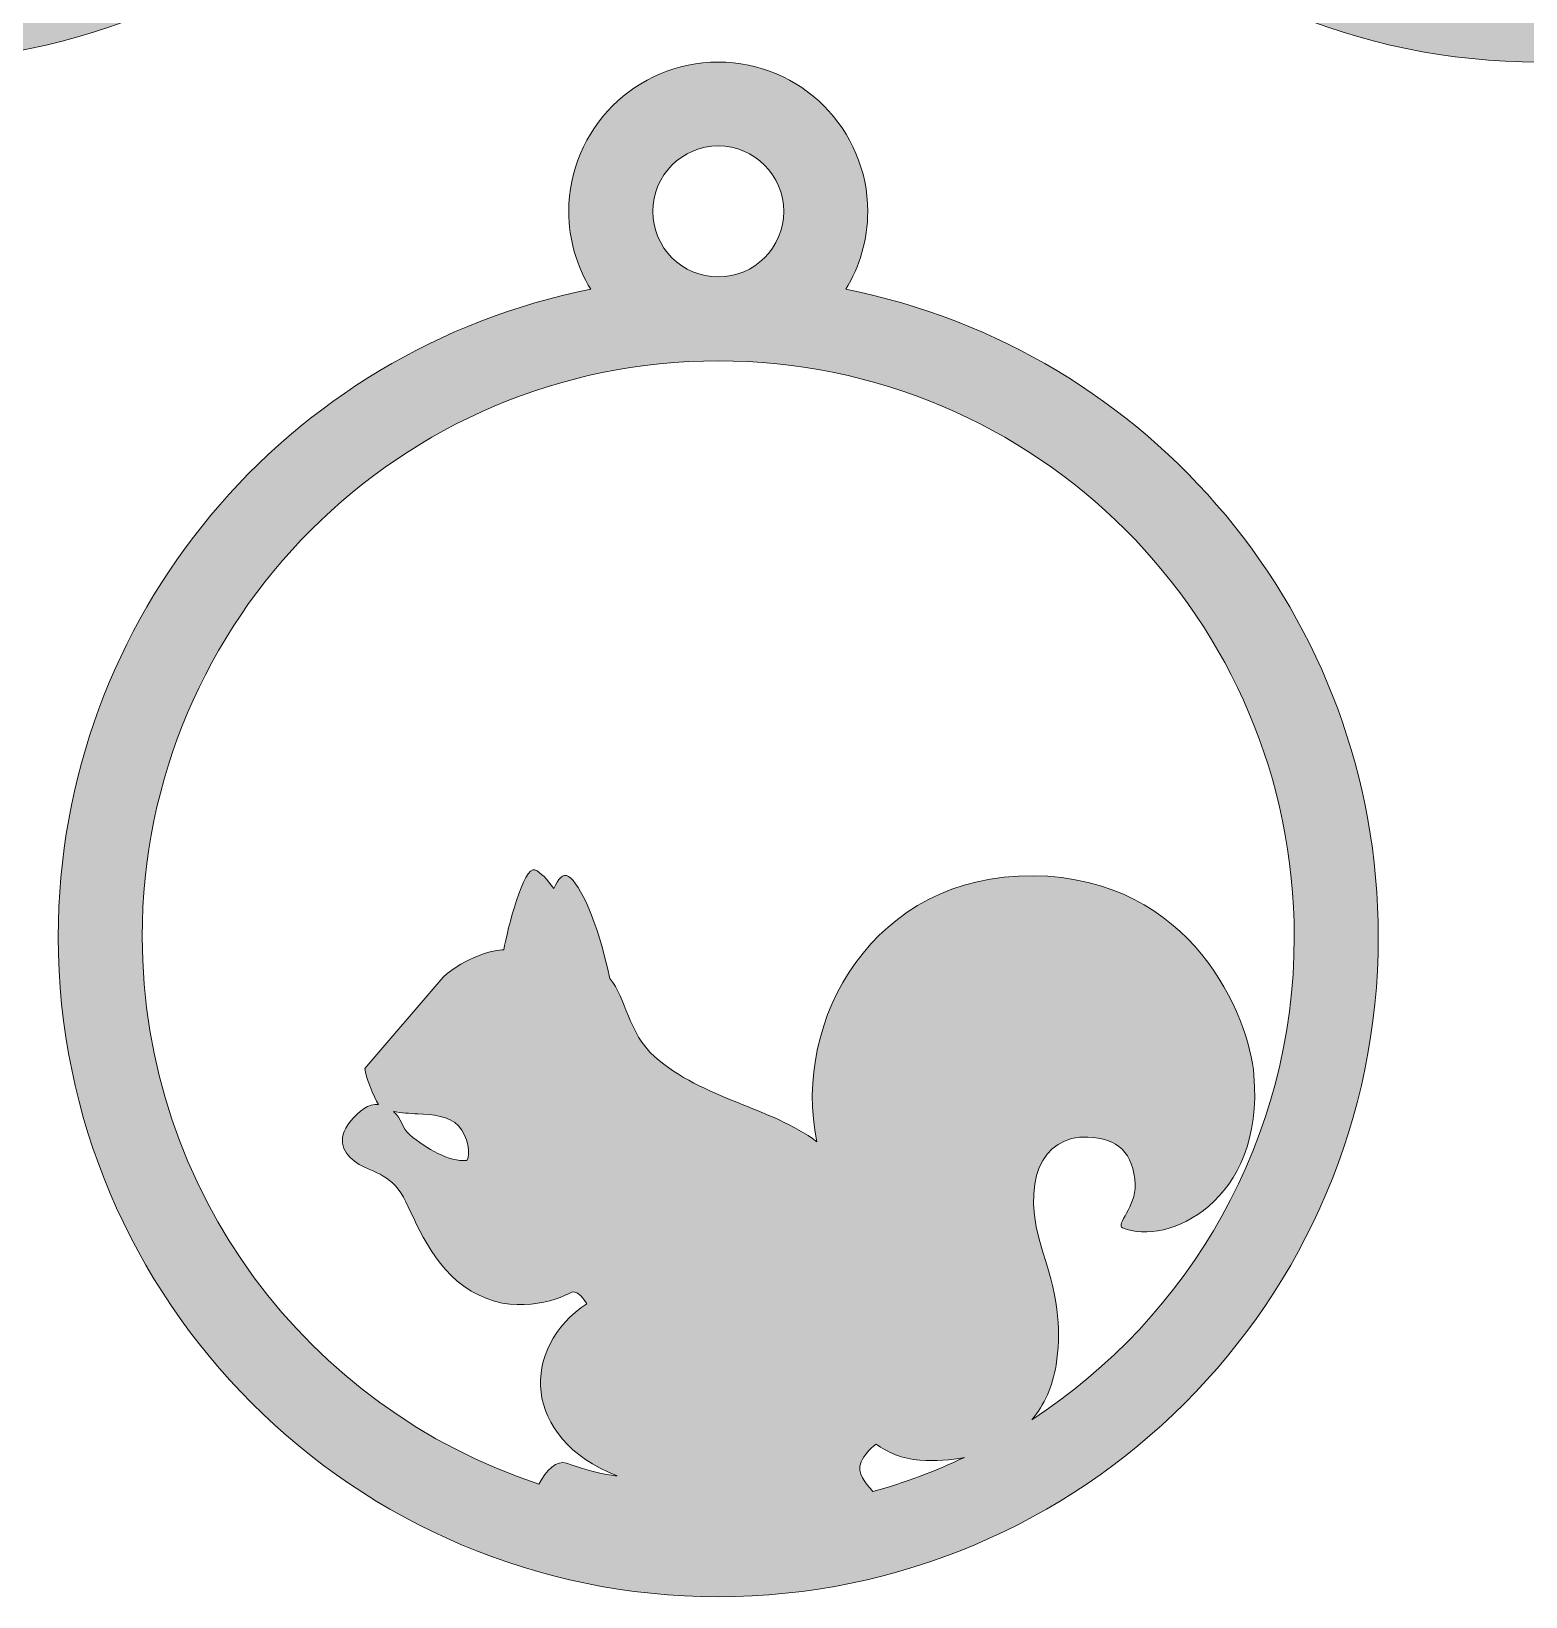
# Model space of a CAD drawing. Header units: inches. Extents: x -1104 to 5451, y -3757 to -136.
# Drawn here: x 4561.2 to 5006.1, y -1695.9 to -1229.8 of the extents above; entities that cross this region are included whole.
import ezdxf

# ---------------------------------------------------------------- set-up
doc = ezdxf.new("R2010")
doc.units = ezdxf.units.IN
doc.header["$MEASUREMENT"] = 0
doc.layers.add('Layer 1', color=7, linetype='Continuous')

# ---------------------------------------------------------------- blocks, each defined once
blk = doc.blocks.new('block 5')
at = {"layer": 'Layer 1', "true_color": 0xff8330}
h = blk.add_hatch(color=30, dxfattribs=at)
h.dxf.hatch_style = 2
edge = h.paths.add_edge_path()
edge.add_spline(control_points=[(4717.77, -1042.43), (4717.77, -947.06), (4649.48, -867.36), (4559.24, -849.62), (4563.38, -842.86), (4565.77, -834.92), (4565.77, -826.43), (4565.77, -801.89), (4545.81, -781.93), (4521.27, -781.93), (4496.74, -781.93), (4476.77, -801.89), (4476.77, -826.43), (4476.77, -834.92), (4479.17, -842.86), (4483.31, -849.62), (4393.07, -867.36), (4324.77, -947.06), (4324.77, -1042.43), (4324.77, -1150.78), (4412.92, -1238.93), (4521.27, -1238.93), (4629.62, -1238.93), (4717.77, -1150.78), (4717.77, -1042.43)], knot_values=[0, 0, 0, 0, 1, 1, 1, 2, 2, 2, 3, 3, 3, 4, 4, 4, 5, 5, 5, 6, 6, 6, 7, 7, 7, 8, 8, 8, 8], degree=3, periodic=1)
edge = h.paths.add_edge_path()
edge.add_spline(control_points=[(4521.27, -806.93), (4532.03, -806.93), (4540.77, -815.67), (4540.77, -826.43), (4540.77, -837.18), (4532.03, -845.93), (4521.27, -845.93), (4510.52, -845.93), (4501.77, -837.18), (4501.77, -826.43), (4501.77, -815.67), (4510.52, -806.93), (4521.27, -806.93)], knot_values=[0, 0, 0, 0, 1, 1, 1, 2, 2, 2, 3, 3, 3, 4, 4, 4, 4], degree=3, periodic=1)
edge = h.paths.add_edge_path()
edge.add_spline(control_points=[(4615.73, -1185.5), (4612.21, -1179.76), (4605.43, -1169.6), (4601.72, -1164.1), (4596.92, -1156.99), (4590.13, -1151.68), (4588.97, -1151.85), (4587.44, -1152.07), (4605.61, -1177.18), (4614.27, -1186.46), (4610.35, -1188.99), (4606.33, -1191.38), (4602.2, -1193.59), (4593.76, -1192.04), (4584.4, -1190.4), (4583.71, -1186.44), (4581.85, -1175.65), (4576.32, -1153.37), (4575.91, -1139.3), (4575.51, -1125.23), (4585.69, -1131.56), (4595.87, -1108.59), (4606.06, -1085.63), (4575.42, -1019.2), (4570.28, -1006.95), (4564.76, -993.8), (4528.9, -999.98), (4528.1, -1014.22), (4527.35, -1027.48), (4520.72, -1100.33), (4538, -1118.57), (4555.28, -1136.8), (4562.76, -1127.43), (4567.09, -1140.82), (4571.41, -1154.22), (4573.65, -1177.06), (4575.51, -1187.85), (4576.75, -1195.05), (4548.4, -1204.65), (4549.3, -1209.88), (4549.41, -1210.5), (4549.76, -1211.02), (4550.3, -1211.46), (4540.86, -1213.07), (4531.17, -1213.93), (4521.27, -1213.93), (4513.22, -1213.93), (4505.31, -1213.36), (4497.55, -1212.28), (4498.98, -1211.73), (4499.88, -1210.95), (4500.06, -1209.88), (4500.96, -1204.65), (4472.61, -1195.05), (4473.85, -1187.85), (4475.71, -1177.06), (4477.95, -1154.22), (4482.28, -1140.82), (4486.61, -1127.43), (4494.08, -1136.8), (4511.36, -1118.57), (4528.65, -1100.33), (4522.01, -1027.48), (4521.27, -1014.22), (4520.46, -999.98), (4484.61, -993.8), (4479.09, -1006.95), (4473.95, -1019.2), (4443.31, -1085.63), (4453.49, -1108.59), (4463.67, -1131.56), (4473.85, -1125.23), (4473.45, -1139.3), (4473.05, -1153.37), (4467.51, -1175.65), (4465.65, -1186.44), (4464.83, -1191.21), (4451.39, -1192.62), (4442.17, -1194.56), (4387.31, -1165.92), (4349.77, -1108.48), (4349.77, -1042.43), (4349.77, -947.86), (4426.71, -870.93), (4521.27, -870.93), (4615.84, -870.93), (4692.77, -947.86), (4692.77, -1042.43), (4692.77, -1070.59), (4685.95, -1097.19), (4673.86, -1120.67), (4665.35, -1116.87), (4644.08, -1108.34), (4633.11, -1103.99), (4620.44, -1098.96), (4607.2, -1096.57), (4606, -1097.24), (4604.33, -1098.17), (4656.6, -1117.57), (4673.28, -1121.77), (4666.71, -1134.3), (4658.64, -1145.92), (4649.31, -1156.39), (4642.68, -1150.79), (4629.46, -1140.31), (4622.35, -1134.73), (4613.43, -1127.72), (4603.19, -1123.06), (4601.98, -1123.45), (4600.37, -1123.98), (4634.3, -1149.28), (4648.23, -1157.61), (4638.62, -1168.2), (4627.69, -1177.57), (4615.73, -1185.5)], knot_values=[0, 0, 0, 0, 1, 1, 1, 2, 2, 2, 3, 3, 3, 4, 4, 4, 5, 5, 5, 6, 6, 6, 7, 7, 7, 8, 8, 8, 9, 9, 9, 10, 10, 10, 11, 11, 11, 12, 12, 12, 13, 13, 13, 14, 14, 14, 15, 15, 15, 16, 16, 16, 17, 17, 17, 18, 18, 18, 19, 19, 19, 20, 20, 20, 21, 21, 21, 22, 22, 22, 23, 23, 23, 24, 24, 24, 25, 25, 25, 26, 26, 26, 27, 27, 27, 28, 28, 28, 29, 29, 29, 30, 30, 30, 31, 31, 31, 32, 32, 32, 33, 33, 33, 34, 34, 34, 35, 35, 35, 36, 36, 36, 37, 37, 37, 38, 38, 38, 38], degree=3, periodic=1)
h = blk.add_hatch(color=30, dxfattribs=at)
h.dxf.hatch_style = 2
edge = h.paths.add_edge_path()
edge.add_spline(control_points=[(5206.57, -1042.43), (5206.57, -947.06), (5138.28, -867.36), (5048.03, -849.62), (5052.17, -842.86), (5054.57, -834.92), (5054.57, -826.43), (5054.57, -801.89), (5034.61, -781.93), (5010.07, -781.93), (4985.53, -781.93), (4965.57, -801.89), (4965.57, -826.43), (4965.57, -834.92), (4967.96, -842.86), (4972.11, -849.62), (4881.86, -867.36), (4813.57, -947.06), (4813.57, -1042.43), (4813.57, -1150.78), (4901.72, -1238.93), (5010.07, -1238.93), (5118.42, -1238.93), (5206.57, -1150.78), (5206.57, -1042.43)], knot_values=[0, 0, 0, 0, 1, 1, 1, 2, 2, 2, 3, 3, 3, 4, 4, 4, 5, 5, 5, 6, 6, 6, 7, 7, 7, 8, 8, 8, 8], degree=3, periodic=1)
edge = h.paths.add_edge_path()
edge.add_spline(control_points=[(5010.07, -806.93), (5020.82, -806.93), (5029.57, -815.67), (5029.57, -826.43), (5029.57, -837.18), (5020.82, -845.93), (5010.07, -845.93), (4999.32, -845.93), (4990.57, -837.18), (4990.57, -826.43), (4990.57, -815.67), (4999.32, -806.93), (5010.07, -806.93)], knot_values=[0, 0, 0, 0, 1, 1, 1, 2, 2, 2, 3, 3, 3, 4, 4, 4, 4], degree=3, periodic=1)
edge = h.paths.add_edge_path()
edge.add_spline(control_points=[(5106.01, -1184.52), (5102.42, -1178.78), (5095.66, -1168.79), (5091.95, -1163.37), (5087.09, -1156.29), (5080.26, -1151.02), (5079.11, -1151.2), (5077.59, -1151.44), (5095.74, -1176.17), (5104.52, -1185.5), (5100.6, -1188.1), (5096.56, -1190.54), (5092.43, -1192.82), (5084.03, -1191.34), (5074.8, -1189.75), (5074.09, -1185.83), (5072.16, -1175.05), (5066.47, -1152.82), (5065.96, -1138.75), (5065.46, -1124.68), (5075.68, -1130.94), (5085.7, -1107.9), (5095.73, -1084.86), (5064.62, -1018.65), (5059.4, -1006.44), (5053.78, -993.32), (5017.97, -999.76), (5017.27, -1014), (5016.62, -1027.27), (5010.49, -1100.17), (5027.9, -1118.28), (5045.31, -1136.39), (5052.72, -1126.97), (5057.15, -1140.33), (5061.57, -1153.7), (5063.97, -1176.52), (5065.9, -1187.3), (5067.19, -1194.48), (5038.91, -1204.28), (5039.85, -1209.51), (5039.96, -1210.16), (5040.33, -1210.7), (5040.92, -1211.14), (5030.91, -1212.97), (5020.6, -1213.93), (5010.07, -1213.93), (5002.45, -1213.93), (4994.95, -1213.42), (4987.6, -1212.45), (4989.33, -1211.9), (4990.41, -1211.06), (4990.61, -1209.85), (4991.47, -1204.62), (4963.06, -1195.22), (4964.24, -1188.01), (4966.03, -1177.21), (4968.11, -1154.35), (4972.34, -1140.93), (4976.57, -1127.5), (4984.12, -1136.82), (5001.27, -1118.47), (5018.42, -1100.11), (5011.27, -1027.31), (5010.44, -1014.05), (5009.54, -999.81), (4973.64, -993.89), (4968.21, -1007.08), (4963.15, -1019.36), (4932.98, -1086.01), (4943.33, -1108.9), (4953.67, -1131.79), (4963.81, -1125.4), (4963.5, -1139.47), (4963.2, -1153.54), (4957.82, -1175.86), (4956.03, -1186.66), (4955.23, -1191.55), (4941.18, -1193.01), (4931.96, -1195.09), (4876.56, -1166.62), (4838.57, -1108.88), (4838.57, -1042.43), (4838.57, -947.86), (4915.5, -870.93), (5010.07, -870.93), (5104.63, -870.93), (5181.57, -947.86), (5181.57, -1042.43), (5181.57, -1054.86), (5180.23, -1066.98), (5177.7, -1078.67), (5173.64, -1077.66), (5140.94, -1074.36), (5125.54, -1072.87), (5110.62, -1071.42), (5095.91, -1072.66), (5094.85, -1073.62), (5093.23, -1075.1), (5167.06, -1080.61), (5177.64, -1078.97), (5174.55, -1093.12), (5169.72, -1106.63), (5163.37, -1119.25), (5154.57, -1115.43), (5133.74, -1107.24), (5122.91, -1103.04), (5110.2, -1098.1), (5096.94, -1095.8), (5095.76, -1096.47), (5094.11, -1097.41), (5145.63, -1116.14), (5162.78, -1120.43), (5156.35, -1132.97), (5148.42, -1144.6), (5139.23, -1155.12), (5132.49, -1149.51), (5119.43, -1139.31), (5112.37, -1133.85), (5103.4, -1126.9), (5093.12, -1122.31), (5091.92, -1122.72), (5090.32, -1123.26), (5123.96, -1147.98), (5138.12, -1156.38), (5128.63, -1167.02), (5117.85, -1176.49), (5106.01, -1184.52)], knot_values=[0, 0, 0, 0, 1, 1, 1, 2, 2, 2, 3, 3, 3, 4, 4, 4, 5, 5, 5, 6, 6, 6, 7, 7, 7, 8, 8, 8, 9, 9, 9, 10, 10, 10, 11, 11, 11, 12, 12, 12, 13, 13, 13, 14, 14, 14, 15, 15, 15, 16, 16, 16, 17, 17, 17, 18, 18, 18, 19, 19, 19, 20, 20, 20, 21, 21, 21, 22, 22, 22, 23, 23, 23, 24, 24, 24, 25, 25, 25, 26, 26, 26, 27, 27, 27, 28, 28, 28, 29, 29, 29, 30, 30, 30, 31, 31, 31, 32, 32, 32, 33, 33, 33, 34, 34, 34, 35, 35, 35, 36, 36, 36, 37, 37, 37, 38, 38, 38, 39, 39, 39, 40, 40, 40, 41, 41, 41, 42, 42, 42, 42], degree=3, periodic=1)
h = blk.add_hatch(color=30, dxfattribs=at)
h.dxf.hatch_style = 2
edge = h.paths.add_edge_path()
edge.add_spline(control_points=[(4803.63, -1306.62), (4807.78, -1299.86), (4810.17, -1291.92), (4810.17, -1283.43), (4810.17, -1258.89), (4790.21, -1238.93), (4765.67, -1238.93), (4741.13, -1238.93), (4721.17, -1258.89), (4721.17, -1283.43), (4721.17, -1291.92), (4723.57, -1299.86), (4727.71, -1306.62), (4637.46, -1324.36), (4569.17, -1404.06), (4569.17, -1499.43), (4569.17, -1607.78), (4657.32, -1695.93), (4765.67, -1695.93), (4874.02, -1695.93), (4962.17, -1607.78), (4962.17, -1499.43), (4962.17, -1404.06), (4893.88, -1324.36), (4803.63, -1306.62)], knot_values=[0, 0, 0, 0, 1, 1, 1, 2, 2, 2, 3, 3, 3, 4, 4, 4, 5, 5, 5, 6, 6, 6, 7, 7, 7, 8, 8, 8, 8], degree=3, periodic=1)
edge = h.paths.add_edge_path()
edge.add_spline(control_points=[(4765.67, -1263.93), (4776.42, -1263.93), (4785.17, -1272.67), (4785.17, -1283.43), (4785.17, -1294.18), (4776.42, -1302.93), (4765.67, -1302.93), (4754.92, -1302.93), (4746.17, -1294.18), (4746.17, -1283.43), (4746.17, -1272.67), (4754.92, -1263.93), (4765.67, -1263.93)], knot_values=[0, 0, 0, 0, 1, 1, 1, 2, 2, 2, 3, 3, 3, 4, 4, 4, 4], degree=3, periodic=1)
edge = h.paths.add_edge_path()
edge.add_spline(control_points=[(4808.23, -1655.72), (4809.05, -1653.81), (4810.66, -1652.08), (4812.66, -1650.48), (4816.09, -1652.92), (4820.42, -1654.91), (4825.67, -1655.25), (4830.43, -1655.55), (4834.88, -1655.27), (4838.97, -1654.45), (4830.25, -1658.59), (4821.13, -1662.01), (4811.69, -1664.65), (4809.62, -1661.95), (4806.63, -1659.42), (4808.23, -1655.72)], knot_values=[0, 0, 0, 0, 1, 1, 1, 2, 2, 2, 3, 3, 3, 4, 4, 4, 5, 5, 5, 5], degree=3, periodic=1)
edge = h.paths.add_edge_path()
edge.add_spline(control_points=[(4858.99, -1643.25), (4862.75, -1638.81), (4865.25, -1633.31), (4866.23, -1626.96), (4867.68, -1617.53), (4867.32, -1608.57), (4862.32, -1593.37), (4855.38, -1572.26), (4861.98, -1558.58), (4875.66, -1559.05), (4884.61, -1559.36), (4889.33, -1563.77), (4889.8, -1573.2), (4890.13, -1579.67), (4883.85, -1585.17), (4886.07, -1586.1), (4899.39, -1591.64), (4928.22, -1578.34), (4925.17, -1540.66), (4923.75, -1523.22), (4906.78, -1481.72), (4859.39, -1481.25), (4812, -1480.78), (4787.48, -1524.16), (4795.02, -1560.47), (4781.55, -1550.25), (4760.99, -1547.73), (4746.77, -1535.13), (4738.7, -1527.98), (4738.33, -1517.72), (4733.41, -1511.86), (4729.68, -1494.46), (4724.49, -1483.69), (4721.08, -1481.46), (4719.45, -1480.39), (4717.97, -1482.11), (4716.7, -1485.09), (4714.74, -1482.28), (4712.79, -1480.18), (4711.06, -1479.49), (4707.81, -1478.19), (4702.86, -1497.05), (4701.83, -1503.34), (4699.1, -1503.15), (4690.39, -1505.37), (4683.72, -1511.47), (4683.72, -1511.47), (4660.49, -1538.65), (4660.49, -1538.65), (4660.49, -1540.99), (4663.15, -1547.12), (4664.54, -1549.35), (4661.47, -1549.02), (4658.82, -1551.21), (4656.22, -1554.36), (4651.56, -1560), (4654.28, -1564.13), (4658.04, -1566.72), (4661.8, -1569.3), (4668.18, -1569.89), (4671.93, -1576.92), (4675.69, -1583.94), (4680.2, -1597.72), (4692.11, -1604.91), (4704.51, -1612.4), (4717.34, -1607.74), (4722.05, -1605.26), (4723.18, -1604.67), (4725, -1606.21), (4726.53, -1608.68), (4706.85, -1621.77), (4706.85, -1648.65), (4735.61, -1659.96), (4735.61, -1659.96), (4729.48, -1659.49), (4720.52, -1656.19), (4717.54, -1655.09), (4714.45, -1658.35), (4712.23, -1662.39), (4643.75, -1639.88), (4594.17, -1575.34), (4594.17, -1499.43), (4594.17, -1404.86), (4671.11, -1327.93), (4765.67, -1327.93), (4860.24, -1327.93), (4937.17, -1404.86), (4937.17, -1499.43), (4937.17, -1559.6), (4906.01, -1612.63), (4858.99, -1643.25)], knot_values=[0, 0, 0, 0, 1, 1, 1, 2, 2, 2, 3, 3, 3, 4, 4, 4, 5, 5, 5, 6, 6, 6, 7, 7, 7, 8, 8, 8, 9, 9, 9, 10, 10, 10, 11, 11, 11, 12, 12, 12, 13, 13, 13, 14, 14, 14, 15, 15, 15, 16, 16, 16, 17, 17, 17, 18, 18, 18, 19, 19, 19, 20, 20, 20, 21, 21, 21, 22, 22, 22, 23, 23, 23, 24, 24, 24, 25, 25, 25, 26, 26, 26, 27, 27, 27, 28, 28, 28, 29, 29, 29, 30, 30, 30, 30], degree=3, periodic=1)
edge = h.paths.add_edge_path()
edge.add_spline(control_points=[(4690.81, -1566.01), (4685.56, -1566.61), (4678.8, -1562.52), (4673.8, -1558.37), (4671.17, -1556.2), (4671.69, -1553.71), (4668.94, -1551.43), (4671.17, -1551.83), (4673.91, -1552.04), (4676.21, -1552.14), (4680.48, -1552.33), (4685.58, -1552.77), (4688.34, -1555.75), (4691.28, -1558.94), (4691.99, -1564.24), (4690.81, -1566.01)], knot_values=[0, 0, 0, 0, 1, 1, 1, 2, 2, 2, 3, 3, 3, 4, 4, 4, 5, 5, 5, 5], degree=3, periodic=1)
at = {"layer": 'Layer 1', "lineweight": 0}
for points, knots in [([(4717.77, -1042.43), (4717.77, -947.06), (4649.48, -867.36), (4559.24, -849.62), (4563.38, -842.86), (4565.77, -834.92), (4565.77, -826.43), (4565.77, -801.89), (4545.81, -781.93), (4521.27, -781.93), (4496.74, -781.93), (4476.77, -801.89), (4476.77, -826.43), (4476.77, -834.92), (4479.17, -842.86), (4483.31, -849.62), (4393.07, -867.36), (4324.77, -947.06), (4324.77, -1042.43), (4324.77, -1150.78), (4412.92, -1238.93), (4521.27, -1238.93), (4629.62, -1238.93), (4717.77, -1150.78), (4717.77, -1042.43)], [0, 0, 0, 0, 1, 1, 1, 2, 2, 2, 3, 3, 3, 4, 4, 4, 5, 5, 5, 6, 6, 6, 7, 7, 7, 8, 8, 8, 8]), ([(5206.57, -1042.43), (5206.57, -947.06), (5138.28, -867.36), (5048.03, -849.62), (5052.17, -842.86), (5054.57, -834.92), (5054.57, -826.43), (5054.57, -801.89), (5034.61, -781.93), (5010.07, -781.93), (4985.53, -781.93), (4965.57, -801.89), (4965.57, -826.43), (4965.57, -834.92), (4967.96, -842.86), (4972.11, -849.62), (4881.86, -867.36), (4813.57, -947.06), (4813.57, -1042.43), (4813.57, -1150.78), (4901.72, -1238.93), (5010.07, -1238.93), (5118.42, -1238.93), (5206.57, -1150.78), (5206.57, -1042.43)], [0, 0, 0, 0, 1, 1, 1, 2, 2, 2, 3, 3, 3, 4, 4, 4, 5, 5, 5, 6, 6, 6, 7, 7, 7, 8, 8, 8, 8]), ([(4803.63, -1306.62), (4807.78, -1299.86), (4810.17, -1291.92), (4810.17, -1283.43), (4810.17, -1258.89), (4790.21, -1238.93), (4765.67, -1238.93), (4741.13, -1238.93), (4721.17, -1258.89), (4721.17, -1283.43), (4721.17, -1291.92), (4723.57, -1299.86), (4727.71, -1306.62), (4637.46, -1324.36), (4569.17, -1404.06), (4569.17, -1499.43), (4569.17, -1607.78), (4657.32, -1695.93), (4765.67, -1695.93), (4874.02, -1695.93), (4962.17, -1607.78), (4962.17, -1499.43), (4962.17, -1404.06), (4893.88, -1324.36), (4803.63, -1306.62)], [0, 0, 0, 0, 1, 1, 1, 2, 2, 2, 3, 3, 3, 4, 4, 4, 5, 5, 5, 6, 6, 6, 7, 7, 7, 8, 8, 8, 8]), ([(4765.67, -1263.93), (4776.42, -1263.93), (4785.17, -1272.67), (4785.17, -1283.43), (4785.17, -1294.18), (4776.42, -1302.93), (4765.67, -1302.93), (4754.92, -1302.93), (4746.17, -1294.18), (4746.17, -1283.43), (4746.17, -1272.67), (4754.92, -1263.93), (4765.67, -1263.93)], [0, 0, 0, 0, 1, 1, 1, 2, 2, 2, 3, 3, 3, 4, 4, 4, 4]), ([(4858.99, -1643.25), (4862.75, -1638.81), (4865.25, -1633.31), (4866.23, -1626.96), (4867.68, -1617.53), (4867.32, -1608.57), (4862.32, -1593.37), (4855.38, -1572.26), (4861.98, -1558.58), (4875.66, -1559.05), (4884.61, -1559.36), (4889.33, -1563.77), (4889.8, -1573.2), (4890.13, -1579.67), (4883.85, -1585.17), (4886.07, -1586.1), (4899.39, -1591.64), (4928.22, -1578.34), (4925.17, -1540.66), (4923.75, -1523.22), (4906.78, -1481.72), (4859.39, -1481.25), (4812, -1480.78), (4787.48, -1524.16), (4795.02, -1560.47), (4781.55, -1550.25), (4760.99, -1547.73), (4746.77, -1535.13), (4738.7, -1527.98), (4738.33, -1517.72), (4733.41, -1511.86), (4729.68, -1494.46), (4724.49, -1483.69), (4721.08, -1481.46), (4719.45, -1480.39), (4717.97, -1482.11), (4716.7, -1485.09), (4714.74, -1482.28), (4712.79, -1480.18), (4711.06, -1479.49), (4707.81, -1478.19), (4702.86, -1497.05), (4701.83, -1503.34), (4699.1, -1503.15), (4690.39, -1505.37), (4683.72, -1511.47), (4683.72, -1511.47), (4660.49, -1538.65), (4660.49, -1538.65), (4660.49, -1540.99), (4663.15, -1547.12), (4664.54, -1549.35), (4661.47, -1549.02), (4658.82, -1551.21), (4656.22, -1554.36), (4651.56, -1560), (4654.28, -1564.13), (4658.04, -1566.72), (4661.8, -1569.3), (4668.18, -1569.89), (4671.93, -1576.92), (4675.69, -1583.94), (4680.2, -1597.72), (4692.11, -1604.91), (4704.51, -1612.4), (4717.34, -1607.74), (4722.05, -1605.26), (4723.18, -1604.67), (4725, -1606.21), (4726.53, -1608.68), (4706.85, -1621.77), (4706.85, -1648.65), (4735.61, -1659.96), (4735.61, -1659.96), (4729.48, -1659.49), (4720.52, -1656.19), (4717.54, -1655.09), (4714.45, -1658.35), (4712.23, -1662.39), (4643.75, -1639.88), (4594.17, -1575.34), (4594.17, -1499.43), (4594.17, -1404.86), (4671.11, -1327.93), (4765.67, -1327.93), (4860.24, -1327.93), (4937.17, -1404.86), (4937.17, -1499.43), (4937.17, -1559.6), (4906.01, -1612.63), (4858.99, -1643.25)], [0, 0, 0, 0, 1, 1, 1, 2, 2, 2, 3, 3, 3, 4, 4, 4, 5, 5, 5, 6, 6, 6, 7, 7, 7, 8, 8, 8, 9, 9, 9, 10, 10, 10, 11, 11, 11, 12, 12, 12, 13, 13, 13, 14, 14, 14, 15, 15, 15, 16, 16, 16, 17, 17, 17, 18, 18, 18, 19, 19, 19, 20, 20, 20, 21, 21, 21, 22, 22, 22, 23, 23, 23, 24, 24, 24, 25, 25, 25, 26, 26, 26, 27, 27, 27, 28, 28, 28, 29, 29, 29, 30, 30, 30, 30]), ([(4690.81, -1566.01), (4685.56, -1566.61), (4678.8, -1562.52), (4673.8, -1558.37), (4671.17, -1556.2), (4671.69, -1553.71), (4668.94, -1551.43), (4671.17, -1551.83), (4673.91, -1552.04), (4676.21, -1552.14), (4680.48, -1552.33), (4685.58, -1552.77), (4688.34, -1555.75), (4691.28, -1558.94), (4691.99, -1564.24), (4690.81, -1566.01)], [0, 0, 0, 0, 1, 1, 1, 2, 2, 2, 3, 3, 3, 4, 4, 4, 5, 5, 5, 5]), ([(4808.23, -1655.72), (4809.05, -1653.81), (4810.66, -1652.08), (4812.66, -1650.48), (4816.09, -1652.92), (4820.42, -1654.91), (4825.67, -1655.25), (4830.43, -1655.55), (4834.88, -1655.27), (4838.97, -1654.45), (4830.25, -1658.59), (4821.13, -1662.01), (4811.69, -1664.65), (4809.62, -1661.95), (4806.63, -1659.42), (4808.23, -1655.72)], [0, 0, 0, 0, 1, 1, 1, 2, 2, 2, 3, 3, 3, 4, 4, 4, 5, 5, 5, 5])]:
    blk.add_open_spline(points, degree=3, knots=knots, dxfattribs=at)

msp = doc.modelspace()

# ---------------------------------------------------------------- block references
at = {"layer": 'Layer 1'}
msp.add_blockref('block 5', (0, 0), dxfattribs=at)

doc.saveas('drawing.dxf')
